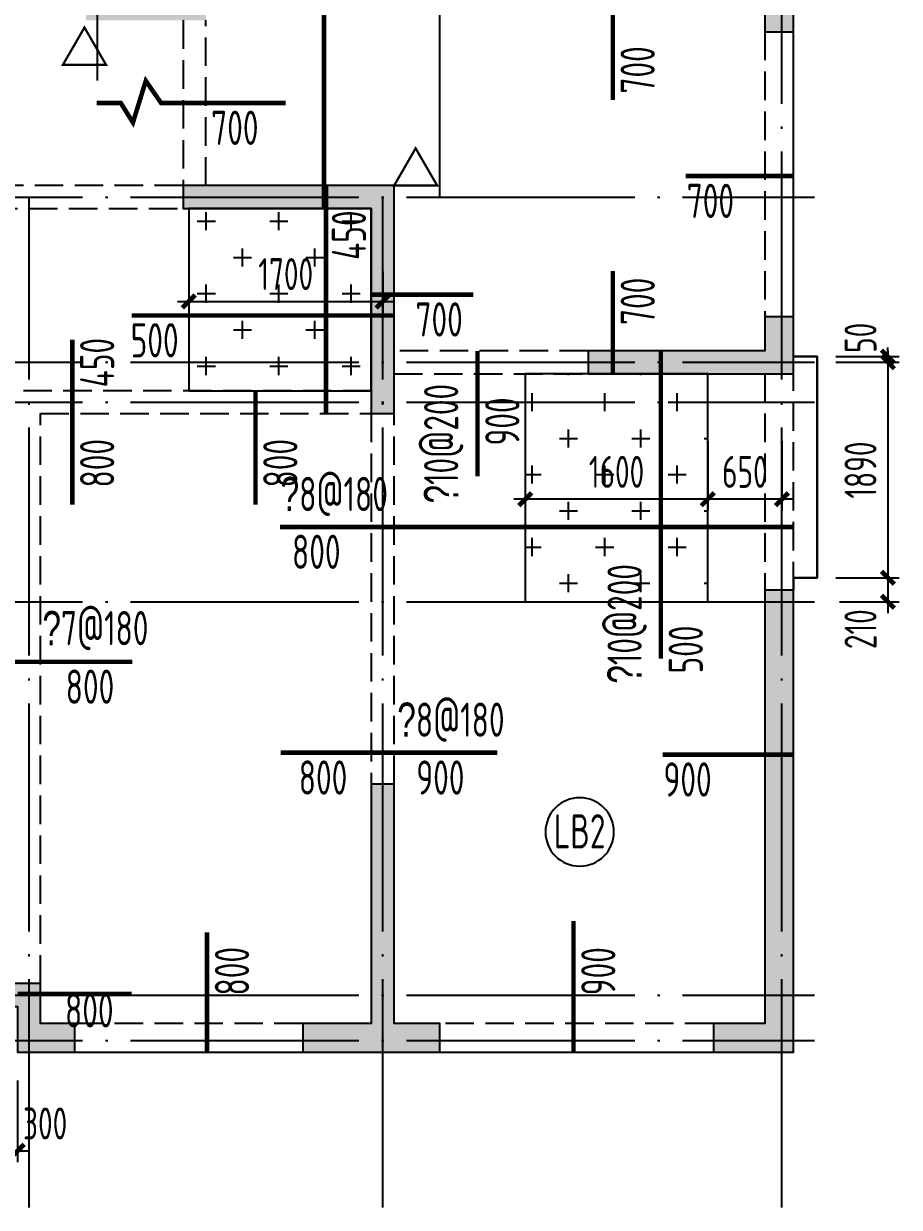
# Model space of a CAD drawing. Extents: x 154268 to 5133249, y -1832900 to 601179.
# Drawn here: x 307444 to 315120, y 580487 to 590870 of the extents above; entities that cross this region are included whole.
import ezdxf
from ezdxf.enums import TextEntityAlignment as Align

# ---------------------------------------------------------------- set-up
doc = ezdxf.new("R2010")
doc.units = 0
doc.header["$LTSCALE"] = 1000
doc.linetypes.add('DASH', pattern=[0.35, 0.25, -0.1])
doc.linetypes.add('DOTE', pattern=[2.42, 2, -0.2, 0.02, -0.2])
for name, color, linetype in [('A-ANNO-AXIS', 94, 'Continuous'), ('A-ANNO-DOTE', 15, 'DOTE'), ('DIM', 3, 'Continuous'), ('FLOOR_NUM', 7, 'Continuous'), ('HATCH', 254, 'Continuous'), ('S-BASE-SING-实线', 7, 'Continuous'), ('S-BEAM-实线', 4, 'Continuous'), ('S-FLOOR-UP-文字', 7, 'Continuous'), ('S-FLOOR-UP-标注', 3, 'Continuous'), ('S-FLOOR-UP-钢筋', 13, 'Continuous'), ('S-WALL-砼墙', 60, 'Continuous'), ('WCOL', 7, 'Continuous'), ('卫生间边线', 2, 'Continuous')]:
    doc.layers.add(name, color=color, linetype=linetype)
doc.styles.add('TSSD_Dimension', font='tssdeng.shx', dxfattribs={"width": 0.7, "bigfont": 'Hztxt.shx'})
doc.styles.add('TSSD_Label', font='tssdeng.shx', dxfattribs={"width": 0.7, "bigfont": 'hztxt.shx'})
doc.styles.add('TSSD_Num', font='tssdeng.shx', dxfattribs={"width": 0.7, "bigfont": 'Hztxt.shx'})
doc.dimstyles.get("Standard").update_dxf_attribs({"dimtxt": 300, "dimasz": 100, "dimexe": 100, "dimexo": 250, "dimgap": 100, "dimtad": 1, "dimdec": 0, "dimzin": 0, "dimdsep": 46, "dimtxsty": 'TSSD_Dimension', "dimblk": 'ARCHTICK', "dimblk1": 'ARCHTICK', "dimblk2": 'ARCHTICK', "dimcen": 0, "dimdle": 100, "dimclrt": 7, "dimadec": 0, "dimazin": 0, "dimtfac": 1, "dimtdec": 0, "dimtix": 1, "dimtmove": 2, "dimatfit": 3, "dimfxl": 1, "dimtolj": 1, "dimtzin": 0, "dimarcsym": 0})
doc.dimstyles.new('TSSD_100_100$0', dxfattribs={"dimtxt": 280, "dimasz": 80, "dimexe": 100, "dimexo": 250, "dimgap": 100, "dimtad": 1, "dimdec": 0, "dimzin": 0, "dimdsep": 46, "dimtxsty": 'TSSD_Dimension', "dimblk": 'ARCHTICK', "dimcen": 0, "dimdle": 100, "dimclrd": 3, "dimclre": 3, "dimclrt": 7, "dimadec": 0, "dimazin": 0, "dimtfac": 1, "dimtdec": 0, "dimtix": 1, "dimtmove": 2, "dimatfit": 3, "dimldrblk": 'ARCHTICK', "dimfxl": 100, "dimtolj": 1, "dimtzin": 0, "dimarcsym": 0})
pattern_1 = [(0, (-4095395.14, 1870566.54), (317.5, 317.5), [158.75, -476.25]), (90, (-4095315.76, 1870487.16), (-317.5, 317.5), [158.75, -476.25])]

# ---------------------------------------------------------------- blocks, each defined once
blk = doc.blocks.new('T4zw1')
at = {"layer": 'A-ANNO-DOTE'}
for p, q in [((1595257, -2344316), (1595257, -2338823)), ((1598257, -2345337), (1598257, -2338823)), ((1601257, -2354199), (1601257, -2340013)), ((1554406, -2345337), (1601542, -2345337)), ((1594657, -2354199), (1594657, -2345337)), ((1597757, -2354199), (1597757, -2345337)), ((1554406, -2346787), (1601542, -2346787)), ((1554406, -2347137), (1601542, -2347137)), ((1554406, -2348887), (1601542, -2348887)), ((1554406, -2352337), (1601542, -2352337)), ((1554406, -2352737), (1601542, -2352737))]:
    blk.add_line(p, q, dxfattribs=at)
blk = doc.blocks.new('*D4844')
at = {"layer": 'Defpoints', "color": 0, "transparency": 16777216}
for p in [(43573, 1050), (43873, 1050), (43573, 150)]:
    blk.add_point(p, dxfattribs=at)
at = {"layer": 'S-FLOOR-UP-标注', "color": 3, "transparency": 16777216, "insert": (43790, 609), "char_height": 300, "attachment_point": 5, "rotation": 90, "style": 'TSSD_Dimension'}
blk.add_mtext('\\A1;900', dxfattribs=at)
blk = doc.blocks.new('_None')
blk = doc.blocks.new('*D4845')
at = {"layer": 'Defpoints', "color": 0, "transparency": 16777216}
for p in [(40361, 950), (40661, 950), (40361, 150)]:
    blk.add_point(p, dxfattribs=at)
at = {"layer": 'S-FLOOR-UP-标注', "color": 3, "transparency": 16777216, "insert": (40579, 609), "char_height": 300, "attachment_point": 5, "rotation": 90, "style": 'TSSD_Dimension'}
blk.add_mtext('\\A1;800', dxfattribs=at)
blk = doc.blocks.new('*D4896')
at = {"layer": 'Defpoints', "color": 0, "transparency": 16777216}
for p in [(44356, 2509), (45256, 2509), (44356, 2209)]:
    blk.add_point(p, dxfattribs=at)
at = {"layer": 'S-FLOOR-UP-标注', "color": 3, "transparency": 16777216, "insert": (44573, 2291), "char_height": 300, "attachment_point": 5, "style": 'TSSD_Dimension'}
blk.add_mtext('\\A1;900', dxfattribs=at)
blk = doc.blocks.new('*D4897')
at = {"layer": 'Defpoints', "color": 0, "transparency": 16777216}
for p in [(42006, 2526), (42906, 2526), (42906, 2226)]:
    blk.add_point(p, dxfattribs=at)
at = {"layer": 'S-FLOOR-UP-标注', "color": 3, "transparency": 16777216, "insert": (42406, 2308), "char_height": 300, "attachment_point": 5, "style": 'TSSD_Dimension'}
blk.add_mtext('\\A1;900', dxfattribs=at)
blk = doc.blocks.new('*D4898')
at = {"layer": 'Defpoints', "color": 0, "transparency": 16777216}
for p in [(41006, 2526), (41806, 2526), (41806, 2226)]:
    blk.add_point(p, dxfattribs=at)
at = {"layer": 'S-FLOOR-UP-标注', "color": 3, "transparency": 16777216, "insert": (41377, 2308), "char_height": 300, "attachment_point": 5, "style": 'TSSD_Dimension'}
blk.add_mtext('\\A1;800', dxfattribs=at)
blk = doc.blocks.new('*D4900')
at = {"layer": 'Defpoints', "color": 0, "transparency": 16777216}
for p in [(38906, 3322), (39706, 3322), (38906, 3022)]:
    blk.add_point(p, dxfattribs=at)
at = {"layer": 'S-FLOOR-UP-标注', "color": 3, "transparency": 16777216, "insert": (39334, 3105), "char_height": 300, "attachment_point": 5, "style": 'TSSD_Dimension'}
blk.add_mtext('\\A1;800', dxfattribs=at)
blk = doc.blocks.new('*D4932')
at = {"layer": 'Defpoints', "color": 0, "transparency": 16777216}
for p in [(39179, 5500), (39179, 4700), (39479, 4700)]:
    blk.add_point(p, dxfattribs=at)
at = {"layer": 'S-FLOOR-UP-标注', "color": 3, "transparency": 16777216, "insert": (39397, 5065), "char_height": 300, "attachment_point": 5, "rotation": 90, "style": 'TSSD_Dimension'}
blk.add_mtext('\\A1;800', dxfattribs=at)
blk = doc.blocks.new('*D4935')
at = {"layer": 'Defpoints', "color": 0, "transparency": 16777216}
for p in [(43918, 8950), (43918, 8250), (44218, 8250)]:
    blk.add_point(p, dxfattribs=at)
at = {"layer": 'S-FLOOR-UP-标注', "color": 3, "transparency": 16777216, "insert": (44135, 8515), "char_height": 300, "attachment_point": 5, "rotation": 90, "style": 'TSSD_Dimension'}
blk.add_mtext('\\A1;700', dxfattribs=at)
blk = doc.blocks.new('*D4936')
at = {"layer": 'Defpoints', "color": 0, "transparency": 16777216}
for p in [(44556, 7583), (45256, 7583), (44556, 7283)]:
    blk.add_point(p, dxfattribs=at)
at = {"layer": 'S-FLOOR-UP-标注', "color": 3, "transparency": 16777216, "insert": (44773, 7366), "char_height": 300, "attachment_point": 5, "style": 'TSSD_Dimension'}
blk.add_mtext('\\A1;700', dxfattribs=at)
blk = doc.blocks.new('*D4941')
at = {"layer": 'Defpoints', "color": 0, "transparency": 16777216}
for p in [(41386, 7300), (41386, 6850), (41686, 6850)]:
    blk.add_point(p, dxfattribs=at)
at = {"layer": 'S-FLOOR-UP-标注', "color": 3, "transparency": 16777216, "insert": (41604, 7065), "char_height": 300, "attachment_point": 5, "rotation": 90, "style": 'TSSD_Dimension'}
blk.add_mtext('\\A1;450', dxfattribs=at)
blk = doc.blocks.new('*D4948')
at = {"layer": 'Defpoints', "color": 0, "transparency": 16777216}
for p in [(40350, 8225), (41050, 8225), (41050, 7925)]:
    blk.add_point(p, dxfattribs=at)
at = {"layer": 'S-FLOOR-UP-标注', "color": 3, "transparency": 16777216, "insert": (40604, 8007), "char_height": 300, "attachment_point": 5, "style": 'TSSD_Dimension'}
blk.add_mtext('\\A1;700', dxfattribs=at)
blk = doc.blocks.new('*D4954')
at = {"layer": 'Defpoints', "color": 0, "transparency": 16777216}
for p in [(41994, 6544), (42694, 6544), (42694, 6244)]:
    blk.add_point(p, dxfattribs=at)
at = {"layer": 'S-FLOOR-UP-标注', "color": 3, "transparency": 16777216, "insert": (42395, 6326), "char_height": 300, "attachment_point": 5, "style": 'TSSD_Dimension'}
blk.add_mtext('\\A1;700', dxfattribs=at)
blk = doc.blocks.new('ts_boardnum_c600x300')
at = {"color": 0, "linetype": 'ByBlock', "lineweight": -2}
blk.add_circle((0, 0), 300, dxfattribs=at)
at = {"color": 0, "linetype": 'ByBlock', "lineweight": -2, "style": 'TSSD_Num', "width": 0.7}
blk.add_attdef('A', text='', height=300, dxfattribs=at).set_placement((0, 0), align=Align.MIDDLE_CENTER)
blk = doc.blocks.new('*D4964')
at = {"layer": 'Defpoints', "color": 0, "transparency": 16777216}
for p in [(38900, 484), (39700, 484), (38900, 184)]:
    blk.add_point(p, dxfattribs=at)
at = {"layer": 'S-FLOOR-UP-标注', "color": 3, "transparency": 16777216, "insert": (39328, 266), "char_height": 300, "attachment_point": 5, "style": 'TSSD_Dimension'}
blk.add_mtext('\\A1;800', dxfattribs=at)
blk = doc.blocks.new('*D4967')
at = {"layer": 'Defpoints', "color": 0, "transparency": 16777216}
for p in [(43918, 6750), (44218, 6750), (43918, 6050)]:
    blk.add_point(p, dxfattribs=at)
at = {"layer": 'S-FLOOR-UP-标注', "color": 3, "transparency": 16777216, "insert": (44136, 6485), "char_height": 300, "attachment_point": 5, "rotation": 90, "style": 'TSSD_Dimension'}
blk.add_mtext('\\A1;700', dxfattribs=at)
blk = doc.blocks.new('*D4968')
at = {"layer": 'Defpoints', "color": 0, "transparency": 16777216}
for p in [(44339, 3850), (44639, 3850), (44339, 3350)]:
    blk.add_point(p, dxfattribs=at)
at = {"layer": 'S-FLOOR-UP-标注', "color": 3, "transparency": 16777216, "insert": (44557, 3431), "char_height": 300, "attachment_point": 5, "rotation": 90, "style": 'TSSD_Dimension'}
blk.add_mtext('\\A1;500', dxfattribs=at)
blk = doc.blocks.new('*D4969')
at = {"layer": 'Defpoints', "color": 0, "transparency": 16777216}
for p in [(42731, 5850), (43031, 5850), (42731, 4950)]:
    blk.add_point(p, dxfattribs=at)
at = {"layer": 'S-FLOOR-UP-标注', "color": 3, "transparency": 16777216, "insert": (42949, 5431), "char_height": 300, "attachment_point": 5, "rotation": 90, "style": 'TSSD_Dimension'}
blk.add_mtext('\\A1;900', dxfattribs=at)
blk = doc.blocks.new('*D4970')
at = {"layer": 'Defpoints', "color": 0, "transparency": 16777216}
for p in [(41000, 4506), (41800, 4506), (41000, 4206)]:
    blk.add_point(p, dxfattribs=at)
at = {"layer": 'S-FLOOR-UP-标注', "color": 3, "transparency": 16777216, "insert": (41318, 4288), "char_height": 300, "attachment_point": 5, "style": 'TSSD_Dimension'}
blk.add_mtext('\\A1;800', dxfattribs=at)
blk = doc.blocks.new('*D4971')
at = {"layer": 'Defpoints', "color": 0, "transparency": 16777216}
for p in [(39700, 6360), (40200, 6360), (40200, 6060)]:
    blk.add_point(p, dxfattribs=at)
at = {"layer": 'S-FLOOR-UP-标注', "color": 3, "transparency": 16777216, "insert": (39901, 6143), "char_height": 300, "attachment_point": 5, "style": 'TSSD_Dimension'}
blk.add_mtext('\\A1;500', dxfattribs=at)
blk = doc.blocks.new('*D4973')
at = {"layer": 'Defpoints', "color": 0, "transparency": 16777216}
for p in [(39179, 6150), (39179, 5700), (39479, 5700)]:
    blk.add_point(p, dxfattribs=at)
at = {"layer": 'S-FLOOR-UP-标注', "color": 3, "transparency": 16777216, "insert": (39397, 5947), "char_height": 300, "attachment_point": 5, "rotation": 90, "style": 'TSSD_Dimension'}
blk.add_mtext('\\A1;450', dxfattribs=at)
blk = doc.blocks.new('*D4922')
at = {"layer": 'Defpoints', "color": 0, "transparency": 16777216}
for p in [(40785, 5500), (40785, 4700), (41085, 4700)]:
    blk.add_point(p, dxfattribs=at)
at = {"layer": 'S-FLOOR-UP-标注', "color": 3, "transparency": 16777216, "insert": (41003, 5065), "char_height": 300, "attachment_point": 5, "rotation": 90, "style": 'TSSD_Dimension'}
blk.add_mtext('\\A1;800', dxfattribs=at)
blk = doc.blocks.new('T4sbzpm1')
at = {"layer": 'S-BEAM-实线', "linetype": 'DASH'}
for p, q in [((40250, 9050), (40250, 7600)), ((40450, 7600), (40450, 9050)), ((45350, 8950), (45350, 6450)), ((45600, 6450), (45600, 8950)), ((40250, 7600), (36800, 7600)), ((36800, 7400), (40250, 7400)), ((43800, 6150), (42100, 6150)), ((42100, 5950), (43800, 5950)), ((45350, 5950), (45350, 4050)), ((45600, 4050), (45600, 5950)), ((41900, 5800), (36800, 5800)), ((39000, 5600), (41900, 5600)), ((39000, 600), (39000, 5600)), ((41900, 5600), (41900, 2350)), ((42100, 2350), (42100, 5600)), ((41300, 250), (39300, 250)), ((44900, 250), (42500, 250)), ((39300, 0), (41300, 0)), ((42500, 0), (44900, 0))]:
    blk.add_line(p, q, dxfattribs=at)
at = {"layer": 'S-WALL-砼墙'}
for points in [[(45600, 12550), (44600, 12550), (44600, 12300), (45350, 12300), (45350, 8950), (45600, 8950)], [(42100, 7600), (40250, 7600), (40250, 7400), (41900, 7400), (41900, 5600), (42100, 5600)], [(45600, 6450), (45350, 6450), (45350, 6150), (43800, 6150), (43800, 5950), (45600, 5950)], [(45600, 4050), (45350, 4050), (45350, 250), (44900, 250), (44900, 0), (45600, 0)], [(42100, 2350), (41900, 2350), (41900, 250), (41300, 250), (41300, 0), (42500, 0), (42500, 250), (42100, 250)], [(39300, 0), (39300, 250), (39000, 250), (39000, 600), (38500, 600), (38500, 400), (38800, 400), (38800, 0)]]:
    blk.add_lwpolyline(points, close=True, dxfattribs=at)
blk = doc.blocks.new('_ArchTick')
at = {"color": 0, "linetype": 'ByBlock', "const_width": 0.5}
blk.add_lwpolyline([(-0.71, -0.71), (0.71, 0.71)], dxfattribs=at)
blk = doc.blocks.new('*D378')
at = {"layer": 'Defpoints', "color": 0, "transparency": 16777216}
for p in [(44750, -6841), (45400, -6841), (44750, -7601)]:
    blk.add_point(p, dxfattribs=at)
at = {"layer": 'DIM', "color": 3, "lineweight": -2, "transparency": 16777216}
for p, q in [((44750, -7091), (44750, -7701)), ((45400, -7091), (45400, -7701)), ((45500, -7601), (44650, -7601))]:
    blk.add_line(p, q, dxfattribs=at)
at = {"layer": 'DIM', "color": 3, "lineweight": -2, "transparency": 16777216, "xscale": 80, "yscale": 80, "zscale": 80, "rotation": 180}
blk.add_blockref('_ArchTick', (44750, -7601), dxfattribs=at)
at = {"layer": 'DIM', "color": 3, "lineweight": -2, "transparency": 16777216, "xscale": 80, "yscale": 80, "zscale": 80}
blk.add_blockref('_ArchTick', (45400, -7601), dxfattribs=at)
at = {"layer": 'DIM', "color": 7, "transparency": 16777216, "insert": (45075, -7361), "char_height": 280, "attachment_point": 5, "style": 'TSSD_Dimension'}
blk.add_mtext('\\A1;650', dxfattribs=at)
blk = doc.blocks.new('*D379')
at = {"layer": 'Defpoints', "color": 0, "transparency": 16777216}
for p in [(43150, -6841), (44750, -6841), (43150, -7601)]:
    blk.add_point(p, dxfattribs=at)
at = {"layer": 'DIM', "color": 3, "lineweight": -2, "transparency": 16777216}
for p, q in [((43150, -7091), (43150, -7701)), ((44750, -7091), (44750, -7701)), ((44850, -7601), (43050, -7601))]:
    blk.add_line(p, q, dxfattribs=at)
at = {"layer": 'DIM', "color": 3, "lineweight": -2, "transparency": 16777216, "xscale": 80, "yscale": 80, "zscale": 80, "rotation": 180}
blk.add_blockref('_ArchTick', (43150, -7601), dxfattribs=at)
at = {"layer": 'DIM', "color": 3, "lineweight": -2, "transparency": 16777216, "xscale": 80, "yscale": 80, "zscale": 80}
blk.add_blockref('_ArchTick', (44750, -7601), dxfattribs=at)
at = {"layer": 'DIM', "color": 7, "transparency": 16777216, "insert": (43950, -7361), "char_height": 280, "attachment_point": 5, "style": 'TSSD_Dimension'}
blk.add_mtext('\\A1;1600', dxfattribs=at)
blk = doc.blocks.new('*D380')
at = {"layer": 'Defpoints', "color": 0, "transparency": 16777216}
for p in [(40200, -5013), (41900, -5354), (41900, -5866)]:
    blk.add_point(p, dxfattribs=at)
at = {"layer": 'DIM', "color": 3, "lineweight": -2, "transparency": 16777216}
for p, q in [((40200, -5263), (40200, -5966)), ((41900, -5604), (41900, -5966)), ((40100, -5866), (42000, -5866))]:
    blk.add_line(p, q, dxfattribs=at)
at = {"layer": 'DIM', "color": 3, "lineweight": -2, "transparency": 16777216, "xscale": 80, "yscale": 80, "zscale": 80, "rotation": 180}
blk.add_blockref('_ArchTick', (40200, -5866), dxfattribs=at)
at = {"layer": 'DIM', "color": 3, "lineweight": -2, "transparency": 16777216, "xscale": 80, "yscale": 80, "zscale": 80}
blk.add_blockref('_ArchTick', (41900, -5866), dxfattribs=at)
at = {"layer": 'DIM', "color": 7, "transparency": 16777216, "insert": (41050, -5626), "char_height": 280, "attachment_point": 5, "style": 'TSSD_Dimension'}
blk.add_mtext('\\A1;1700', dxfattribs=at)
blk = doc.blocks.new('*D4729')
at = {"layer": 'Defpoints', "color": 0, "transparency": 16777216}
for p in [(38800, 0), (38500, -280), (38800, -867)]:
    blk.add_point(p, dxfattribs=at)
at = {"layer": 'DIM', "color": 3, "lineweight": -2, "transparency": 16777216}
for p, q in [((38800, -250), (38800, -967)), ((38500, -530), (38500, -967)), ((38400, -867), (38900, -867))]:
    blk.add_line(p, q, dxfattribs=at)
at = {"layer": 'DIM', "color": 3, "lineweight": -2, "transparency": 16777216, "xscale": 80, "yscale": 80, "zscale": 80, "rotation": 180}
blk.add_blockref('_ArchTick', (38500, -867), dxfattribs=at)
at = {"layer": 'DIM', "color": 3, "lineweight": -2, "transparency": 16777216, "xscale": 80, "yscale": 80, "zscale": 80}
blk.add_blockref('_ArchTick', (38800, -867), dxfattribs=at)
at = {"layer": 'DIM', "color": 7, "transparency": 16777216, "insert": (39041, -627), "char_height": 280, "attachment_point": 5, "style": 'TSSD_Dimension'}
blk.add_mtext('\\A1;300', dxfattribs=at)
blk = doc.blocks.new('*D4730')
at = {"layer": 'Defpoints', "color": 0, "transparency": 16777216}
for p in [(45723, 6100), (45723, 6050), (46429, 6050)]:
    blk.add_point(p, dxfattribs=at)
at = {"layer": 'DIM', "color": 3, "lineweight": -2, "transparency": 16777216}
for p, q in [((46429, 6100), (46429, 6180)), ((45973, 6100), (46529, 6100)), ((45973, 6050), (46529, 6050)), ((46429, 6100), (46429, 6050)), ((46429, 6050), (46429, 5970))]:
    blk.add_line(p, q, dxfattribs=at)
at = {"layer": 'DIM', "color": 3, "lineweight": -2, "transparency": 16777216, "xscale": 80, "yscale": 80, "zscale": 80}
for p, rotation in [((46429, 6100), 270), ((46429, 6050), 90)]:
    blk.add_blockref('_ArchTick', p, dxfattribs=dict(at, rotation=rotation))
at = {"layer": 'DIM', "color": 7, "transparency": 16777216, "insert": (46189, 6265), "char_height": 280, "attachment_point": 5, "rotation": 90, "style": 'TSSD_Dimension'}
blk.add_mtext('\\A1;50', dxfattribs=at)
blk = doc.blocks.new('*D4731')
at = {"layer": 'Defpoints', "color": 0, "transparency": 16777216}
for p in [(45723, 6050), (45723, 4160), (46429, 4160)]:
    blk.add_point(p, dxfattribs=at)
at = {"layer": 'DIM', "color": 3, "lineweight": -2, "transparency": 16777216}
for p, q in [((46429, 6150), (46429, 4060)), ((45973, 6050), (46529, 6050)), ((45973, 4160), (46529, 4160))]:
    blk.add_line(p, q, dxfattribs=at)
at = {"layer": 'DIM', "color": 3, "lineweight": -2, "transparency": 16777216, "xscale": 80, "yscale": 80, "zscale": 80}
for p, rotation in [((46429, 6050), 90), ((46429, 4160), 270)]:
    blk.add_blockref('_ArchTick', p, dxfattribs=dict(at, rotation=rotation))
at = {"layer": 'DIM', "color": 7, "transparency": 16777216, "insert": (46189, 5105), "char_height": 280, "attachment_point": 5, "rotation": 90, "style": 'TSSD_Dimension'}
blk.add_mtext('\\A1;1890', dxfattribs=at)
blk = doc.blocks.new('*D4732')
at = {"layer": 'Defpoints', "color": 0, "transparency": 16777216}
for p in [(45723, 4160), (45756, 3950), (46429, 3950)]:
    blk.add_point(p, dxfattribs=at)
at = {"layer": 'DIM', "color": 3, "lineweight": -2, "transparency": 16777216}
for p, q in [((46429, 4260), (46429, 3850)), ((45973, 4160), (46529, 4160)), ((46006, 3950), (46529, 3950))]:
    blk.add_line(p, q, dxfattribs=at)
at = {"layer": 'DIM', "color": 3, "lineweight": -2, "transparency": 16777216, "xscale": 80, "yscale": 80, "zscale": 80}
for p, rotation in [((46429, 4160), 90), ((46429, 3950), 270)]:
    blk.add_blockref('_ArchTick', p, dxfattribs=dict(at, rotation=rotation))
at = {"layer": 'DIM', "color": 7, "transparency": 16777216, "insert": (46189, 3709), "char_height": 280, "attachment_point": 5, "rotation": 90, "style": 'TSSD_Dimension'}
blk.add_mtext('\\A1;210', dxfattribs=at)
blk = doc.blocks.new('T4sbzbj')
at = {"layer": 'S-FLOOR-UP-钢筋', "color": 1, "const_width": 40}
for points in [[(41386.5, 7300), (41386.5, 9899.9)], [(43917.6, 8250.1), (43917.6, 9899.9)], [(41049.9, 8225), (39957.3, 8225), (39823.4, 8418.7), (39710.6, 8053.4), (39603.8, 8225), (39392.6, 8225)], [(44555.8, 7583.4), (45505.7, 7583.4)], [(41403.5, 7500), (41403.5, 5500)], [(43918, 6749.9), (43918, 5850)], [(42694.2, 6543.6), (41800, 6543.6)], [(42000, 6360.4), (39700, 6360.4)], [(39179.1, 4700.1), (39179.1, 6149.9)], [(42731, 6050), (42731, 4950.1)], [(44338.8, 6050), (44338.8, 3350.1)], [(40784.9, 4700.1), (40784.9, 5700)], [(41000.1, 4505.8), (45500, 4505.8)], [(38005.8, 3322.4), (39705.6, 3322.4)], [(42905.6, 2526.2), (41005.8, 2526.2)], [(44355.8, 2509.3), (45505.7, 2509.3)], [(43572.6, 1049.9), (43572.6, -100)], [(40360.8, 949.9), (40360.8, -100)], [(38700, 408.2), (39699.9, 408.2)]]:
    blk.add_lwpolyline(points, dxfattribs=at)
at = {"layer": 'S-WALL-砼墙', "linetype": 'Continuous', "const_width": 20}
for points in [[(39285.7, 8887), (39096.8, 8559.9), (39474.6, 8559.9)], [(42188.9, 7827.2), (42000, 7500), (42377.8, 7500)]]:
    blk.add_lwpolyline(points, close=True, dxfattribs=at)
at = {"layer": 'S-FLOOR-UP-文字', "color": 1}
ref = blk.add_blockref('ts_boardnum_c600x300', (43627, 1830.5), dxfattribs=dict(at, xscale=-1))
ref.add_attrib('LB2', 'LB2', dxfattribs={"layer": 'FLOOR_NUM', "height": 300, "style": 'TSSD_Num', "width": 0.7}).set_placement((43627, 1836.5), align=Align.MIDDLE_CENTER)
at = {"layer": 'S-FLOOR-UP-文字', "color": 7, "style": 'TSSD_Label', "width": 0.7}
for p in [(42652.7, 4711.3), (44260.5, 3130.8)]:
    blk.add_text('\ue53a10@200', height=300, rotation=90, dxfattribs=at).set_placement(p, align=Align.BOTTOM_LEFT)
for s, p in [('\ue53a8@180', (41005, 4554.8)), ('\ue53a7@180', (38916.7, 3378.3)), ('\ue53a8@180', (42027.7, 2575.2))]:
    blk.add_text(s, height=300, dxfattribs=at).set_placement(p, align=Align.BOTTOM_LEFT)
at = {"layer": 'S-FLOOR-UP-标注'}
for base, p1, p2, angle, picture, middle in [((44217.6, 8250.1), (43917.6, 8950), (43917.6, 8250.1), 90, '*D4935', (44135.4, 8515.5)), ((41049.9, 7925), (40350, 8225), (41049.9, 8225), 180, '*D4948', (40604, 8007.2)), ((41686.5, 6850.1), (41386.5, 7300), (41386.5, 6850.1), 90, '*D4941', (41604.3, 7065.2)), ((44218, 6749.9), (43918, 6050), (43918, 6749.9), 270, '*D4967', (44135.9, 6484.5)), ((42694.2, 6243.6), (41994.3, 6543.6), (42694.2, 6543.6), 180, '*D4954', (42394.9, 6325.8)), ((40200, 6060.4), (39700, 6360.4), (40200, 6360.4), 180, '*D4971', (39900.7, 6142.6)), ((39479.1, 5700), (39179.1, 6149.9), (39179.1, 5700), 90, '*D4973', (39397, 5946.9)), ((43031, 5850), (42731, 4950.1), (42731, 5850), 270, '*D4969', (42948.8, 5430.8)), ((39479.1, 4700.1), (39179.1, 5500), (39179.1, 4700.1), 90, '*D4932', (39397, 5065.5)), ((41084.9, 4700.1), (40784.9, 5500), (40784.9, 4700.1), 90, '*D4922', (41002.8, 5065.5)), ((44638.8, 3850), (44338.8, 3350.1), (44338.8, 3850), 270, '*D4968', (44556.6, 3430.8)), ((41805.7, 2226.2), (41005.8, 2526.2), (41805.7, 2526.2), 180, '*D4898', (41377.4, 2308.4)), ((42905.6, 2226.2), (42005.7, 2526.2), (42905.6, 2526.2), 180, '*D4897', (42406.3, 2308.4)), ((43872.6, 1049.9), (43572.6, 150), (43572.6, 1049.9), 270, '*D4844', (43790.4, 609.4)), ((40660.8, 949.9), (40360.8, 150), (40360.8, 949.9), 270, '*D4845', (40578.6, 609.4))]:
    dim = blk.add_linear_dim(base=base, p1=p1, p2=p2, angle=angle, dimstyle='Standard', override={"dimexe": 150, "dimexo": 120, "dimgap": 60, "dimblk1": 'None', "dimblk2": 'None', "dimsah": 1, "dimse1": 1, "dimse2": 1, "dimsd1": 1, "dimsd2": 1, "dimclrd": 256, "dimclre": 256, "dimclrt": 3}, dxfattribs=at)
    dim.commit()
    dim.dimension.update_dxf_attribs({"geometry": picture, "text_midpoint": middle, "dimtype": 128})
for base, p1, p2, picture, middle in [((44555.8, 7283.4), (45255.7, 7583.4), (44555.8, 7583.4), '*D4936', (44773.2, 7365.5)), ((41000.1, 4205.8), (41800, 4505.8), (41000.1, 4505.8), '*D4970', (41317.5, 4287.9)), ((38905.7, 3022.4), (39705.6, 3322.4), (38905.7, 3322.4), '*D4900', (39334, 3104.6)), ((44355.8, 2209.3), (45255.7, 2509.3), (44355.8, 2509.3), '*D4896', (44573.2, 2291.4)), ((38900, 184.2), (39699.9, 484.2), (38900, 484.2), '*D4964', (39328.3, 266.3))]:
    dim = blk.add_linear_dim(base=base, p1=p1, p2=p2, dimstyle='Standard', override={"dimexe": 150, "dimexo": 120, "dimgap": 60, "dimblk1": 'None', "dimblk2": 'None', "dimsah": 1, "dimse1": 1, "dimse2": 1, "dimsd1": 1, "dimsd2": 1, "dimclrd": 256, "dimclre": 256, "dimclrt": 3}, dxfattribs=at)
    dim.commit()
    dim.dimension.update_dxf_attribs({"geometry": picture, "text_midpoint": middle, "dimtype": 128})
blk = doc.blocks.new('2t4wsj1')
at = {"layer": '卫生间边线'}
h = blk.add_hatch(dxfattribs=at)
h.set_pattern_fill('CROSS', color=253, scale=50)
h.set_pattern_definition(pattern_1)
h.paths.add_polyline_path([(41800, -5050), (40200, -5050), (40200, -6650), (41800, -6650)])
h = blk.add_hatch(dxfattribs=at)
h.set_pattern_fill('CROSS', color=253, scale=50)
h.set_pattern_definition(pattern_1)
h.paths.add_polyline_path([(44750, -6500), (43150, -6500), (43150, -8500), (44750, -8500)])
for points in [[(41800, -5050), (40200, -5050), (40200, -6650), (41800, -6650)], [(44750, -6500), (43150, -6500), (43150, -8500), (44750, -8500)]]:
    blk.add_lwpolyline(points, close=True, dxfattribs=at)
at = {"layer": 'DIM'}
for base, p1, p2, picture, middle in [((41900, -5865.8), (40200, -5013.1), (41900, -5354.1), '*D380', (41050, -5625.8)), ((43150, -7600.5), (44750, -6840.8), (43150, -6840.8), '*D379', (43950, -7360.5)), ((44750, -7600.5), (45400, -6840.8), (44750, -6840.8), '*D378', (45075, -7360.5))]:
    dim = blk.add_linear_dim(base=base, p1=p1, p2=p2, dimstyle='TSSD_100_100$0', dxfattribs=at)
    dim.commit()
    dim.dimension.update_dxf_attribs({"geometry": picture, "text_midpoint": middle})
blk = doc.blocks.new('2T4bx')
at = {"color": 1}
for points in [[(25500, 0), (31800, 0), (31800, 400), (34500, 400), (34500, 5600), (36100, 5600), (36100, 400), (38800, 400), (38800, 0), (45600, 0), (45600, 4160), (45810, 4160), (45810, 6100), (45600, 6100), (45600, 12550), (28500, 12550), (28500, 9750), (23550, 9750)], [(45600, 5950), (45600, 5950), (45600, 6100), (45810, 6100), (45810, 4160), (45600, 4160), (45600, 4050), (45600, 4050)]]:
    blk.add_lwpolyline(points, dxfattribs=at)
at = {"layer": 'DIM'}
for base, p1, p2, picture, middle in [((46429, 6050), (45722.7, 6100), (45722.7, 6050), '*D4730', (46189, 6265.5)), ((46429, 3950), (45722.7, 4160), (45755.9, 3950), '*D4732', (46189, 3709.1))]:
    dim = blk.add_linear_dim(base=base, p1=p1, p2=p2, angle=90, dimstyle='TSSD_100_100$0', dxfattribs=at)
    dim.commit()
    dim.dimension.update_dxf_attribs({"geometry": picture, "text_midpoint": middle, "dimtype": 128})
dim = blk.add_linear_dim(base=(46429, 4160), p1=(45722.7, 6050), p2=(45722.7, 4160), angle=90, dimstyle='TSSD_100_100$0', dxfattribs=at)
dim.commit()
dim.dimension.update_dxf_attribs({"geometry": '*D4731', "text_midpoint": (46189, 5105)})
dim = blk.add_linear_dim(base=(38800, -866.6), p1=(38500, -280), p2=(38800, 0), dimstyle='TSSD_100_100$0', dxfattribs=at)
dim.commit()
dim.dimension.update_dxf_attribs({"geometry": '*D4729', "text_midpoint": (39040.9, -626.6), "dimtype": 128})

msp = doc.modelspace()

# ---------------------------------------------------------------- hatches: boundary and pattern name
at = {"layer": 'HATCH'}
h = msp.add_hatch(dxfattribs=at)
h.set_pattern_fill('ARMORED', color=256, scale=30, style=0)
h.set_pattern_definition([(50, (-2974177.58, 2523296.48), (215.178055, -18.8256405), [22.5, -247.5]), (355, (-2974177.58, 2523296.48), (-41.6254, 225.65764), [18, -198]), (100.4514, (-2974159.64, 2523294.9), (173.552815, 206.831863), [19.122057, -210.342634]), (46.1842, (-2974177.58, 2523356.48), (320.172315, -49.655704), [33.75, -371.25]), (96.6356, (-2974150.9, 2523352.34), (280.398812, 292.23536), [28.683086, -315.5139]), (351.1842, (-2974177.58, 2523356.48), (280.398584, 292.23558), [27, -297]), (21, (-2974147.58, 2523341.48), (179.072116, -120.785667), [22.5, -247.5]), (326, (-2974147.58, 2523341.48), (72.9946, 217.545014), [18, -198]), (71.4514, (-2974132.65, 2523331.41), (252.066789, 96.759149), [19.122057, -210.342634]), (37.5, (-2974177.576, 2523296.48), (3.6479566, 99.8681561), [0, -195.6, 0, -201, 0, -198.75]), (7.5, (-2974177.58, 2523296.48), (78.9208612, 118.3235136), [0, -114.6, 0, -191.1, 0, -75.75]), (327.5, (-2974244.476, 2523296.48), (160.1467309, -6.7664615), [0, -75, 0, -234, 0, -310.5]), (317.5, (-2974274.48, 2523296.48), (174.955851, 30.0314947), [0, -97.5, 0, -155.4, 0, -220.5]), (45, (-2974177.58, 2523296.48), (-106.066017, 106.066017), [])])
h.paths.add_polyline_path([(294590.8, 581849.3), (294590.8, 582049.3), (294290.8, 582049.3), (294290.8, 582449.3), (293790.8, 582449.3), (293790.8, 582249.3), (294090.8, 582249.3), (294090.8, 581849.3)])
h.paths.add_polyline_path([(297290.8, 584349.3), (297090.8, 584349.3), (297090.8, 582049.3), (296590.8, 582049.3), (296590.8, 581849.3), (297890.8, 581849.3), (297890.8, 582049.3), (297290.8, 582049.3)])
h.paths.add_polyline_path([(297690.8, 589249.3), (297690.8, 589449.3), (297090.8, 589449.3), (297090.8, 587449.3), (297290.8, 587449.3), (297290.8, 589249.3)])
h.paths.add_polyline_path([(297840.8, 594199.3), (297840.8, 594399.3), (297090.8, 594399.3), (297090.8, 591599.3), (295740.8, 591599.3), (295740.8, 591399.3), (297090.8, 591399.3), (297090.8, 590699.3), (297290.8, 590699.3), (297290.8, 591399.3), (298690.8, 591399.3), (298690.8, 591599.3), (297290.8, 591599.3), (297290.8, 594199.3)])
h.paths.add_polyline_path([(302790.8, 594399.3), (301990.8, 594399.3), (301990.8, 591399.3), (302190.8, 591399.3), (302190.8, 591899.3), (302690.8, 591899.3), (302690.8, 592099.3), (302190.8, 592099.3), (302190.8, 594199.3), (302790.8, 594199.3)])
h.paths.add_polyline_path([(306740.8, 594399.3), (305940.8, 594399.3), (305940.8, 594199.3), (306540.8, 594199.3), (306540.8, 592099.3), (306140.8, 592099.3), (306140.8, 591899.3), (306740.8, 591899.3)])
h.paths.add_polyline_path([(305390.8, 589249.3), (305390.8, 589449.3), (301990.8, 589449.3), (301990.8, 589249.3), (303790.8, 589249.3), (303790.8, 588899.3), (303990.8, 588899.3), (303990.8, 589249.3)])
h.paths.add_polyline_path([(299890.8, 581849.3), (299890.8, 582049.3), (300190.8, 582049.3), (300190.8, 582449.3), (300690.8, 582449.3), (300690.8, 582249.3), (300390.8, 582249.3), (300390.8, 581849.3)])
h.paths.add_polyline_path([(302490.8, 582249.3), (302490.8, 582449.3), (302890.8, 582449.3), (302890.8, 584349.3), (303090.8, 584349.3), (303090.8, 582249.3)])
h.paths.add_polyline_path([(305290.8, 582249.3), (305290.8, 582449.3), (304890.8, 582449.3), (304890.8, 584349.3), (304690.8, 584349.3), (304690.8, 582249.3)])
h.paths.add_polyline_path([(302390.8, 587449.3), (302390.8, 587649.3), (303190.8, 587649.3), (303190.8, 587449.3), (303090.8, 587449.3), (303090.8, 586649.3), (302890.8, 586649.3), (302890.8, 587449.3)])
h.paths.add_polyline_path([(305390.8, 587449.3), (305390.8, 587649.3), (304590.8, 587649.3), (304590.8, 587449.3), (304690.8, 587449.3), (304690.8, 586649.3), (304890.8, 586649.3), (304890.8, 587449.3)])
h.paths.add_polyline_path([(307890.8, 581849.3), (307890.8, 582099.3), (307590.8, 582099.3), (307590.8, 582449.3), (307090.8, 582449.3), (307090.8, 582249.3), (307390.8, 582249.3), (307390.8, 581849.3)])
h.paths.add_polyline_path([(310690.8, 584199.3), (310490.8, 584199.3), (310490.8, 582099.3), (309890.8, 582099.3), (309890.8, 581849.3), (311090.8, 581849.3), (311090.8, 582099.3), (310690.8, 582099.3)])
h.paths.add_polyline_path([(310690.8, 589449.3), (308840.8, 589449.3), (308840.8, 589249.3), (310490.8, 589249.3), (310490.8, 587449.3), (310690.8, 587449.3)])
h.paths.add_polyline_path([(308690.8, 594149.3), (308690.8, 594399.3), (307990.8, 594399.3), (307990.8, 590899.3), (309040.8, 590899.3), (309040.8, 591099.3), (308190.8, 591099.3), (308190.8, 594149.3)])
h.paths.add_polyline_path([(311690.8, 594149.3), (311690.8, 594399.3), (310490.8, 594399.3), (310490.8, 594149.3), (310990.8, 594149.3), (310990.8, 592499.3), (311190.8, 592499.3), (311190.8, 594149.3)])
h.paths.add_polyline_path([(314190.8, 594399.3), (313190.8, 594399.3), (313190.8, 594149.3), (313940.8, 594149.3), (313940.8, 590799.3), (314190.8, 590799.3)])
h.paths.add_polyline_path([(314190.8, 588299.3), (313940.8, 588299.3), (313940.8, 587999.3), (312390.8, 587999.3), (312390.8, 587799.3), (314190.8, 587799.3)])
h.paths.add_polyline_path([(314190.8, 585899.3), (313940.8, 585899.3), (313940.8, 582099.3), (313490.8, 582099.3), (313490.8, 581849.3), (314190.8, 581849.3)])
h.paths.add_polyline_path([(291290.8, 584949.3), (291490.8, 584949.3), (291490.8, 582449.3), (291990.8, 582449.3), (291990.8, 582249.3), (290790.8, 582249.3), (290790.8, 582449.3), (291290.8, 582449.3)])
h.paths.add_polyline_path([(290490.8, 591399.3), (290490.8, 591599.3), (292290.8, 591599.3), (292290.8, 591399.3), (291490.8, 591399.3), (291490.8, 587999.3), (291290.8, 587999.3), (291290.8, 591399.3)])
h.paths.add_polyline_path([(288190.8, 581849.3), (288190.8, 582049.3), (288490.8, 582049.3), (288490.8, 582449.3), (288990.8, 582449.3), (288990.8, 582249.3), (288690.8, 582249.3), (288690.8, 581849.3)])
h.paths.add_polyline_path([(285490.8, 584349.3), (285690.8, 584349.3), (285690.8, 582049.3), (286190.8, 582049.3), (286190.8, 581849.3), (284890.8, 581849.3), (284890.8, 582049.3), (285490.8, 582049.3)])
h.paths.add_polyline_path([(285090.8, 589249.3), (285090.8, 589449.3), (285690.8, 589449.3), (285690.8, 587449.3), (285490.8, 587449.3), (285490.8, 589249.3)])
h.paths.add_polyline_path([(284940.8, 594199.3), (284940.8, 594399.3), (285690.8, 594399.3), (285690.8, 591599.3), (287040.8, 591599.3), (287040.8, 591399.3), (285690.8, 591399.3), (285690.8, 590699.3), (285490.8, 590699.3), (285490.8, 591399.3), (284090.8, 591399.3), (284090.8, 591599.3), (285490.8, 591599.3), (285490.8, 594199.3)])
h.paths.add_polyline_path([(279990.8, 594399.3), (280790.8, 594399.3), (280790.8, 591399.3), (280590.8, 591399.3), (280590.8, 591899.3), (280090.8, 591899.3), (280090.8, 592099.3), (280590.8, 592099.3), (280590.8, 594199.3), (279990.8, 594199.3)])
h.paths.add_polyline_path([(276040.8, 594399.3), (276840.8, 594399.3), (276840.8, 594199.3), (276240.8, 594199.3), (276240.8, 592099.3), (276640.8, 592099.3), (276640.8, 591899.3), (276040.8, 591899.3)])
h.paths.add_polyline_path([(277390.8, 589249.3), (277390.8, 589449.3), (280790.8, 589449.3), (280790.8, 589249.3), (278990.8, 589249.3), (278990.8, 588899.3), (278790.8, 588899.3), (278790.8, 589249.3)])
h.paths.add_polyline_path([(282890.8, 581849.3), (282890.8, 582049.3), (282590.8, 582049.3), (282590.8, 582449.3), (282090.8, 582449.3), (282090.8, 582249.3), (282390.8, 582249.3), (282390.8, 581849.3)])
h.paths.add_polyline_path([(280290.8, 582249.3), (280290.8, 582449.3), (279890.8, 582449.3), (279890.8, 584349.3), (279690.8, 584349.3), (279690.8, 582249.3)])
h.paths.add_polyline_path([(277490.8, 582249.3), (277490.8, 582449.3), (277890.8, 582449.3), (277890.8, 584349.3), (278090.8, 584349.3), (278090.8, 582249.3)])
h.paths.add_polyline_path([(280390.8, 587449.3), (280390.8, 587649.3), (279590.8, 587649.3), (279590.8, 587449.3), (279690.8, 587449.3), (279690.8, 586649.3), (279890.8, 586649.3), (279890.8, 587449.3)])
h.paths.add_polyline_path([(277390.8, 587449.3), (277390.8, 587649.3), (278190.8, 587649.3), (278190.8, 587449.3), (278090.8, 587449.3), (278090.8, 586649.3), (277890.8, 586649.3), (277890.8, 587449.3)])
h.paths.add_polyline_path([(274890.8, 581849.3), (274890.8, 582099.3), (275190.8, 582099.3), (275190.8, 582449.3), (275690.8, 582449.3), (275690.8, 582249.3), (275390.8, 582249.3), (275390.8, 581849.3)])
h.paths.add_polyline_path([(272090.8, 584199.3), (272290.8, 584199.3), (272290.8, 582099.3), (272890.8, 582099.3), (272890.8, 581849.3), (271690.8, 581849.3), (271690.8, 582099.3), (272090.8, 582099.3)])
h.paths.add_polyline_path([(272090.8, 589449.3), (273940.8, 589449.3), (273940.8, 589249.3), (272290.8, 589249.3), (272290.8, 587449.3), (272090.8, 587449.3)])
h.paths.add_polyline_path([(274090.8, 594149.3), (274090.8, 594399.3), (274790.8, 594399.3), (274790.8, 590899.3), (273740.8, 590899.3), (273740.8, 591099.3), (274590.8, 591099.3), (274590.8, 594149.3)])
h.paths.add_polyline_path([(271090.8, 594149.3), (271090.8, 594399.3), (272290.8, 594399.3), (272290.8, 594149.3), (271790.8, 594149.3), (271790.8, 592499.3), (271590.8, 592499.3), (271590.8, 594149.3)])
h.paths.add_polyline_path([(268590.8, 594399.3), (269590.8, 594399.3), (269590.8, 594149.3), (268840.8, 594149.3), (268840.8, 590799.3), (268590.8, 590799.3)])
h.paths.add_polyline_path([(268590.8, 588299.3), (268840.8, 588299.3), (268840.8, 587999.3), (270390.8, 587999.3), (270390.8, 587799.3), (268590.8, 587799.3)])
h.paths.add_polyline_path([(268590.8, 585899.3), (268840.8, 585899.3), (268840.8, 582099.3), (269290.8, 582099.3), (269290.8, 581849.3), (268590.8, 581849.3)])

# ---------------------------------------------------------------- block references
at = {"layer": 'A-ANNO-AXIS'}
msp.add_blockref('T4zw1', (-1287165.7, 2934686.2), dxfattribs=at)
at = {"layer": 'FLOOR_NUM'}
msp.add_blockref('T4sbzbj', (268690.8, 581949.3), dxfattribs=at)
at = {"layer": 'S-BASE-SING-实线', "color": 3}
msp.add_blockref('2T4bx', (268590.8, 581849.3), dxfattribs=at)
at = {"layer": 'S-WALL-砼墙'}
msp.add_blockref('T4sbzpm1', (268590.8, 581849.3), dxfattribs=at)
at = {"layer": 'WCOL'}
msp.add_blockref('2t4wsj1', (268690.8, 594299.3), dxfattribs=at)

doc.saveas('drawing.dxf')
